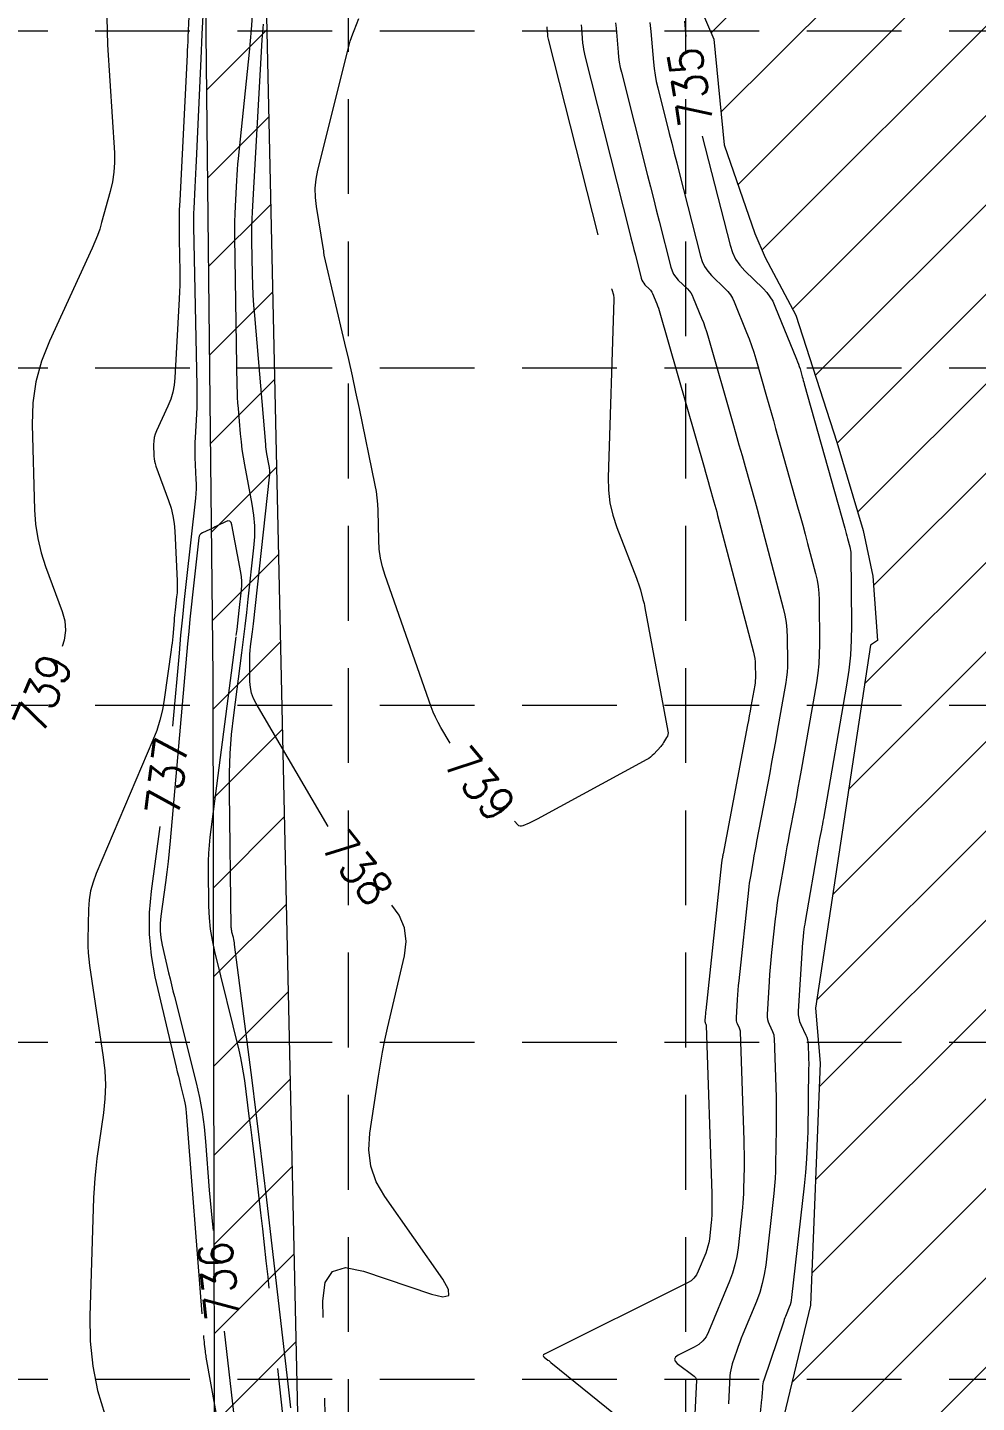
# Model space of a CAD drawing. Header units: feet. Extents: x 46644 to 49208, y 46045 to 47649.
# Drawn here: x 48567.8 to 48680.3, y 46524.1 to 46687.2 of the extents above; entities that cross this region are included whole.
import ezdxf
from ezdxf.enums import TextEntityAlignment as Align

# ---------------------------------------------------------------- set-up
doc = ezdxf.new("R2010")
doc.units = ezdxf.units.FT
doc.header["$MEASUREMENT"] = 0
doc.linetypes.add('DGN Style 3', pattern=[33.544038, 23.960027, -9.584011])
doc.linetypes.add('HIDDEN', pattern=[0.375, 0.25, -0.125])
doc.layers.add('EC', color=35, linetype='Continuous', lineweight=0)
doc.layers.add('WATER', color=5, linetype='Continuous', lineweight=0)
doc.layers.add('GRID', color=254, linetype='HIDDEN')
doc.styles.add('Style-STANDARD', font='STANDARD.shx')

msp = doc.modelspace()

# ---------------------------------------------------------------- hatches: boundary and pattern name
at = {"layer": 'WATER', "linetype": 'Continuous', "lineweight": 0}
h = msp.add_hatch(dxfattribs=at)
h.set_pattern_fill('ANSI31', color=5, scale=60, style=0)
h.paths.add_polyline_path([(47234.61, 47371.47), (47425.77, 47353.38), (47562.81, 47348.2), (47698.75, 47363.16), (47828.73, 47359.45), (47993.61, 47351.28), (48151.81, 47348.08), (48190.09, 47328.51), (48335.49, 47205.78), (48484.84, 47080.17), (48554.66, 46994.05), (48591.31, 46911.7), (48595.79, 46702.83), (48600.27, 46501.42), (48596.32, 46378.19), (48587.52, 46378.92), (48590.06, 46460.95), (48589.78, 46610.28), (48587.74, 46799.14), (48584.14, 46908.25), (48541.99, 46998.67), (48465.41, 47086.02), (48286.37, 47233.69), (48196.42, 47308.7), (48128.4, 47343.27), (47949.02, 47342.24), (47704.87, 47356.11), (47558.16, 47338.14), (47236.72, 47365.35)])
h = msp.add_hatch(dxfattribs=at)
h.set_pattern_fill('ANSI31', color=5, scale=60, style=0)
h.paths.add_polyline_path([(48758, 46548), (48748.24, 46580.2), (48748.24, 46610.52), (48759.97, 46650.93), (48775.75, 46695.46), (48777.37, 46733.05), (48767.26, 46775.49), (48757.53, 46787.69), (48717.91, 46817.2), (48696.48, 46819.22), (48677.07, 46820.03), (48668.98, 46822.85), (48659.27, 46819.62), (48652, 46813.96), (48645.12, 46806.28), (48639.46, 46798.6), (48637.44, 46784.46), (48637.44, 46767.88), (48636.63, 46740.8), (48643.1, 46711.7), (48644.31, 46697.15), (48649.17, 46685.83), (48650.38, 46673.3), (48654.02, 46662.79), (48655.23, 46659.96), (48658.87, 46653.09), (48663.75, 46638.02), (48666.87, 46627.54), (48668, 46622.15), (48668.57, 46614.5), (48667.72, 46613.94), (48661.2, 46570.87), (48661.77, 46564.36), (48660.62, 46535.65), (48655.23, 46513.26), (48658.07, 46482.38), (48659.48, 46459.15), (48661.72, 46442.22), (48687.31, 46461.12), (48722.39, 46449.85), (48747.72, 46477.59), (48775.53, 46472.66)])

# ---------------------------------------------------------------- linework, layer by layer
at = {"layer": 'EC', "color": 35, "linetype": 'DGN Style 3', "lineweight": 0}
for p, q in [((48577.19, 46688.41), (48577.26, 46685.17)), ((48586.92, 46688.52), (48586.81, 46686.07)), ((48588.61, 46689.35), (48588.46, 46686.43)), ((48594.35, 46687), (48594.56, 46689.71)), ((48606.51, 46686.89), (48607.08, 46688.29)), ((48594.09, 46684.29), (48594.35, 46687)), ((48595.63, 46686.24), (48595.67, 46686.7)), ((48595.67, 46686.7), (48595.71, 46687.16)), ((48595.71, 46687.16), (48595.75, 46687.62)), ((48606.34, 46686.46), (48606.51, 46686.89)), ((48629.35, 46687.3), (48629.37, 46687.14)), ((48629.37, 46687.14), (48629.43, 46686.44)), ((48633.43, 46687.54), (48633.47, 46687.14)), ((48633.47, 46687.14), (48633.61, 46685.37)), ((48637.5, 46687.78), (48637.57, 46687.13)), ((48637.57, 46687.13), (48637.8, 46684.3)), ((48641.59, 46687.83), (48641.7, 46686.77)), ((48641.7, 46686.77), (48642, 46683.13)), ((48645.67, 46687.98), (48645.81, 46686.58)), ((48577.26, 46685.17), (48578.08, 46672.36)), ((48586.76, 46685.02), (48586.73, 46684.5)), ((48586.78, 46685.55), (48586.76, 46685.02)), ((48586.81, 46686.07), (48586.78, 46685.55)), ((48588.46, 46686.43), (48588.33, 46683.5)), ((48594.47, 46665.36), (48595.61, 46685.78)), ((48595.61, 46685.78), (48595.63, 46686.24)), ((48602.22, 46670.31), (48605.94, 46685.15)), ((48605.94, 46685.15), (48606.05, 46685.59)), ((48606.05, 46685.59), (48606.19, 46686.03)), ((48606.19, 46686.03), (48606.34, 46686.46)), ((48629.43, 46686.44), (48629.44, 46686.29)), ((48629.44, 46686.29), (48629.46, 46686.14)), ((48629.46, 46686.14), (48629.49, 46685.99)), ((48629.49, 46685.99), (48629.53, 46685.84)), ((48629.53, 46685.84), (48637.04, 46656.21)), ((48633.61, 46685.37), (48633.65, 46684.99)), ((48645.81, 46686.58), (48645.85, 46686.15)), ((48586.71, 46683.97), (48585.83, 46666.7)), ((48586.73, 46684.5), (48586.71, 46683.97)), ((48588.33, 46683.5), (48587.78, 46671.41)), ((48592.8, 46671.67), (48594.09, 46684.29)), ((48633.65, 46684.99), (48633.71, 46684.62)), ((48633.71, 46684.62), (48633.78, 46684.25)), ((48633.78, 46684.25), (48633.86, 46683.88)), ((48633.86, 46683.88), (48639.17, 46662.94)), ((48637.8, 46684.3), (48637.86, 46683.7)), ((48637.86, 46683.7), (48637.95, 46683.1)), ((48637.95, 46683.1), (48638.06, 46682.5)), ((48638.06, 46682.5), (48638.2, 46681.91)), ((48638.2, 46681.91), (48641.3, 46669.67)), ((48642, 46683.13), (48642.08, 46682.35)), ((48642.08, 46682.35), (48642.19, 46681.58)), ((48642.19, 46681.58), (48642.33, 46680.81)), ((48642.33, 46680.81), (48642.51, 46680.05)), ((48642.51, 46680.05), (48643.88, 46674.65)), ((48643.88, 46674.65), (48644.17, 46673.49)), ((48647.79, 46674.35), (48651.08, 46661.41)), ((48578.08, 46672.36), (48578.1, 46671.2)), ((48644.17, 46673.49), (48644.46, 46672.33)), ((48644.46, 46672.33), (48644.76, 46671.18)), ((48578.1, 46671.2), (48578.03, 46670.05)), ((48587.75, 46670.64), (48587.71, 46669.86)), ((48587.78, 46671.41), (48587.75, 46670.64)), ((48592.64, 46669.72), (48592.69, 46670.37)), ((48592.69, 46670.37), (48592.74, 46671.02)), ((48592.74, 46671.02), (48592.8, 46671.67)), ((48644.76, 46671.18), (48645.05, 46670.02)), ((48577.86, 46668.91), (48577.6, 46667.78)), ((48578.03, 46670.05), (48577.86, 46668.91)), ((48587.67, 46669.08), (48587.64, 46668.3)), ((48587.71, 46669.86), (48587.67, 46669.08)), ((48592.43, 46666.04), (48592.6, 46669.07)), ((48592.6, 46669.07), (48592.64, 46669.72)), ((48601.91, 46668.16), (48602.01, 46669.24)), ((48602.01, 46669.24), (48602.22, 46670.31)), ((48641.3, 46669.67), (48641.65, 46668.32)), ((48645.05, 46670.02), (48647.57, 46660.1)), ((48577.6, 46667.78), (48576.57, 46664.1)), ((48587.64, 46668.3), (48587.51, 46665.76)), ((48601.92, 46667.07), (48601.91, 46668.16)), ((48641.65, 46668.32), (48641.99, 46666.96)), ((48585.78, 46665.54), (48585.75, 46664.39)), ((48585.83, 46666.7), (48585.78, 46665.54)), ((48587.51, 46665.76), (48587.48, 46665.21)), ((48592.39, 46665.11), (48592.43, 46666.04)), ((48602.05, 46665.98), (48601.92, 46667.07)), ((48602.88, 46660.89), (48602.05, 46665.98)), ((48641.99, 46666.96), (48642.34, 46665.6)), ((48642.34, 46665.6), (48642.68, 46664.24)), ((48576.57, 46664.1), (48576.34, 46663.32)), ((48585.75, 46664.39), (48585.75, 46663.23)), ((48587.48, 46665.21), (48587.47, 46664.67)), ((48587.47, 46664.67), (48587.47, 46664.12)), ((48587.47, 46664.12), (48587.47, 46663.58)), ((48592.35, 46663.25), (48592.36, 46664.18)), ((48592.36, 46664.18), (48592.39, 46665.11)), ((48594.4, 46663.65), (48594.43, 46664.5)), ((48594.43, 46664.5), (48594.47, 46665.36)), ((48642.68, 46664.24), (48644.07, 46658.79)), ((48576.07, 46662.55), (48575.78, 46661.79)), ((48576.34, 46663.32), (48576.07, 46662.55)), ((48585.75, 46663.23), (48585.76, 46662.07)), ((48587.47, 46663.58), (48587.87, 46644.71)), ((48592.36, 46662.32), (48592.35, 46663.25)), ((48592.66, 46644.63), (48592.36, 46662.32)), ((48594.4, 46662.79), (48594.4, 46663.65)), ((48594.4, 46661.93), (48594.4, 46662.79)), ((48639.17, 46662.94), (48639.34, 46662.26)), ((48639.34, 46662.26), (48639.52, 46661.58)), ((48575.45, 46661.04), (48570.38, 46650.03)), ((48575.78, 46661.79), (48575.45, 46661.04)), ((48585.76, 46662.07), (48585.84, 46658.28)), ((48594.47, 46657.93), (48594.4, 46661.93)), ((48602.89, 46660.84), (48602.88, 46660.89)), ((48602.9, 46660.79), (48602.89, 46660.84)), ((48602.9, 46660.75), (48602.9, 46660.79)), ((48602.91, 46660.7), (48602.9, 46660.75)), ((48602.93, 46660.47), (48602.91, 46660.7)), ((48639.52, 46661.58), (48639.69, 46660.9)), ((48639.69, 46660.9), (48639.86, 46660.21)), ((48651.08, 46661.41), (48651.36, 46660.55)), ((48651.36, 46660.55), (48651.75, 46659.76)), ((48602.93, 46660.4), (48602.93, 46660.47)), ((48602.94, 46660.34), (48602.93, 46660.4)), ((48602.95, 46660.27), (48602.94, 46660.34)), ((48602.97, 46660.2), (48602.95, 46660.27)), ((48605.42, 46649.78), (48602.97, 46660.2)), ((48639.86, 46660.21), (48640.56, 46657.48)), ((48647.57, 46660.1), (48647.78, 46659.46)), ((48647.78, 46659.46), (48648.07, 46658.86)), ((48651.75, 46659.76), (48652.24, 46659.02)), ((48652.24, 46659.02), (48652.85, 46658.35)), ((48585.84, 46658.28), (48585.85, 46657.47)), ((48585.85, 46657.47), (48585.84, 46656.66)), ((48594.5, 46656.71), (48594.47, 46657.93)), ((48640.56, 46657.48), (48640.63, 46657.26)), ((48644.07, 46658.79), (48644.21, 46658.36)), ((48644.21, 46658.36), (48644.4, 46657.96)), ((48644.4, 46657.96), (48644.65, 46657.59)), ((48644.65, 46657.59), (48644.95, 46657.26)), ((48648.07, 46658.86), (48648.45, 46658.31)), ((48648.45, 46658.31), (48648.9, 46657.81)), ((48648.9, 46657.81), (48650.51, 46656.24)), ((48652.85, 46658.35), (48655, 46656.26)), ((48585.82, 46655.85), (48585.78, 46655.04)), ((48585.84, 46656.66), (48585.82, 46655.85)), ((48594.55, 46655.49), (48594.5, 46656.71)), ((48637.04, 46656.21), (48637.04, 46656.21)), ((48637.04, 46656.21), (48637.04, 46656.2)), ((48637.04, 46656.2), (48637.04, 46656.2)), ((48637.04, 46656.2), (48637.04, 46656.19)), ((48637.04, 46656.19), (48637.05, 46656.17)), ((48637.05, 46656.17), (48637.05, 46656.17)), ((48637.05, 46656.17), (48637.05, 46656.17)), ((48637.05, 46656.17), (48637.05, 46656.16)), ((48637.05, 46656.16), (48637.05, 46656.16)), ((48637.05, 46656.16), (48637.06, 46656.16)), ((48637.06, 46656.16), (48637.06, 46656.16)), ((48637.06, 46656.16), (48637.06, 46656.16)), ((48637.06, 46656.16), (48637.06, 46656.16)), ((48637.06, 46656.16), (48637.06, 46656.15)), ((48637.06, 46656.15), (48637.06, 46656.14)), ((48637.06, 46656.14), (48637.07, 46656.14)), ((48637.07, 46656.14), (48637.07, 46656.14)), ((48637.07, 46656.14), (48637.07, 46656.14)), ((48637.07, 46656.14), (48637.07, 46656.14)), ((48637.07, 46656.14), (48637.25, 46655.51)), ((48640.63, 46657.26), (48640.73, 46657.06)), ((48640.73, 46657.06), (48640.85, 46656.88)), ((48640.85, 46656.88), (48641, 46656.71)), ((48641, 46656.71), (48641.54, 46656.18)), ((48641.54, 46656.18), (48641.65, 46656.07)), ((48641.65, 46656.07), (48641.75, 46655.94)), ((48641.75, 46655.94), (48641.83, 46655.81)), ((48641.83, 46655.81), (48641.9, 46655.66)), ((48641.9, 46655.66), (48642.39, 46654.45)), ((48644.95, 46657.26), (48646.03, 46656.21)), ((48646.03, 46656.21), (48646.25, 46655.98)), ((48646.25, 46655.98), (48646.44, 46655.73)), ((48646.44, 46655.73), (48646.6, 46655.46)), ((48650.51, 46656.24), (48650.84, 46655.89)), ((48650.84, 46655.89), (48651.12, 46655.51)), ((48655, 46656.26), (48655.43, 46655.8)), ((48655.43, 46655.8), (48655.81, 46655.29)), ((48585.78, 46655.04), (48585.26, 46645.67)), ((48594.63, 46654.27), (48594.55, 46655.49)), ((48594.72, 46653.05), (48594.63, 46654.27)), ((48637.31, 46654.97), (48636.63, 46633.86)), ((48637.25, 46655.51), (48637.28, 46655.38)), ((48637.28, 46655.38), (48637.3, 46655.25)), ((48637.3, 46655.25), (48637.31, 46655.11)), ((48637.31, 46655.11), (48637.31, 46654.97)), ((48642.39, 46654.45), (48642.49, 46654.19)), ((48642.49, 46654.19), (48642.59, 46653.92)), ((48646.6, 46655.46), (48646.73, 46655.17)), ((48646.73, 46655.17), (48647.72, 46652.75)), ((48651.12, 46655.51), (48651.37, 46655.11)), ((48651.37, 46655.11), (48651.57, 46654.67)), ((48651.57, 46654.67), (48653.04, 46651.06)), ((48655.81, 46655.29), (48656.14, 46654.76)), ((48656.14, 46654.76), (48656.41, 46654.18)), ((48656.41, 46654.18), (48658.98, 46647.86)), ((48596.03, 46637.74), (48594.72, 46653.05)), ((48642.59, 46653.92), (48642.68, 46653.66)), ((48642.68, 46653.66), (48642.76, 46653.39)), ((48642.76, 46653.39), (48648.02, 46635.05)), ((48647.72, 46652.75), (48647.92, 46652.23)), ((48647.92, 46652.23), (48648.11, 46651.71)), ((48648.11, 46651.71), (48648.29, 46651.18)), ((48648.29, 46651.18), (48648.45, 46650.65)), ((48653.04, 46651.06), (48653.35, 46650.28)), ((48570.38, 46650.03), (48569.44, 46647.64)), ((48605.87, 46647.84), (48605.42, 46649.78)), ((48648.45, 46650.65), (48651.41, 46640.3)), ((48653.35, 46650.28), (48653.63, 46649.49)), ((48653.63, 46649.49), (48653.89, 46648.7)), ((48569.44, 46647.64), (48568.79, 46645.19)), ((48606.3, 46645.9), (48605.87, 46647.84)), ((48653.89, 46648.7), (48654.14, 46647.9)), ((48654.14, 46647.9), (48655.41, 46643.45)), ((48658.98, 46647.86), (48659.09, 46647.58)), ((48659.09, 46647.58), (48659.2, 46647.29)), ((48606.73, 46643.96), (48606.3, 46645.9)), ((48659.2, 46647.29), (48659.29, 46647.01)), ((48659.29, 46647.01), (48659.38, 46646.72)), ((48659.38, 46646.72), (48659.65, 46645.77)), ((48568.79, 46645.19), (48568.42, 46642.68)), ((48585.18, 46644.81), (48585.01, 46643.96)), ((48585.26, 46645.67), (48585.18, 46644.81)), ((48587.87, 46644.71), (48587.88, 46643.87)), ((48592.67, 46643.98), (48592.66, 46644.63)), ((48659.65, 46645.77), (48659.71, 46645.57)), ((48659.71, 46645.57), (48659.76, 46645.36)), ((48659.76, 46645.36), (48659.82, 46645.16)), ((48659.82, 46645.16), (48659.88, 46644.96)), ((48659.88, 46644.96), (48664.7, 46627.81)), ((48568.42, 46642.68), (48568.35, 46640.12)), ((48584.76, 46643.13), (48584.43, 46642.32)), ((48585.01, 46643.96), (48584.76, 46643.13)), ((48587.87, 46643.02), (48587.85, 46642.18)), ((48587.88, 46643.87), (48587.87, 46643.02)), ((48592.7, 46643.33), (48592.67, 46643.98)), ((48592.74, 46642.68), (48592.7, 46643.33)), ((48592.79, 46642.03), (48592.74, 46642.68)), ((48607.14, 46642.02), (48606.73, 46643.96)), ((48655.41, 46643.45), (48655.68, 46642.5)), ((48584.43, 46642.32), (48583.08, 46639.37)), ((48587.81, 46641.34), (48587.66, 46638.58)), ((48587.85, 46642.18), (48587.81, 46641.34)), ((48593.05, 46639.01), (48592.79, 46642.03)), ((48609.02, 46632.93), (48607.14, 46642.02)), ((48655.68, 46642.5), (48655.95, 46641.55)), ((48655.95, 46641.55), (48656.22, 46640.59)), ((48568.35, 46640.12), (48568.62, 46630.01)), ((48583.08, 46639.37), (48582.92, 46638.98)), ((48651.41, 46640.3), (48651.78, 46639.02)), ((48656.22, 46640.59), (48656.49, 46639.64)), ((48656.49, 46639.64), (48659.1, 46630.36)), ((48582.75, 46638.17), (48582.74, 46637.75)), ((48582.74, 46637.75), (48582.78, 46636.36)), ((48582.81, 46638.58), (48582.75, 46638.17)), ((48582.92, 46638.98), (48582.81, 46638.58)), ((48587.63, 46637.99), (48587.62, 46637.4)), ((48587.66, 46638.58), (48587.63, 46637.99)), ((48593.14, 46638.09), (48593.05, 46639.01)), ((48593.25, 46637.17), (48593.14, 46638.09)), ((48596.06, 46637.46), (48596.03, 46637.74)), ((48651.78, 46639.02), (48652.14, 46637.73)), ((48652.14, 46637.73), (48652.51, 46636.45)), ((48582.78, 46636.36), (48582.8, 46636.06)), ((48587.62, 46637.4), (48587.63, 46636.81)), ((48587.63, 46636.81), (48587.64, 46636.22)), ((48587.64, 46636.22), (48587.76, 46633.62)), ((48593.39, 46636.25), (48593.25, 46637.17)), ((48593.55, 46635.34), (48593.39, 46636.25)), ((48596.09, 46637.19), (48596.06, 46637.46)), ((48596.13, 46636.92), (48596.09, 46637.19)), ((48596.18, 46636.66), (48596.13, 46636.92)), ((48596.41, 46635.41), (48596.18, 46636.66)), ((48652.51, 46636.45), (48652.87, 46635.16)), ((48582.8, 46636.06), (48582.84, 46635.77)), ((48582.84, 46635.77), (48582.91, 46635.49)), ((48582.91, 46635.49), (48583, 46635.2)), ((48583, 46635.2), (48584.52, 46631.1)), ((48594.43, 46630.67), (48593.55, 46635.34)), ((48596.47, 46635.02), (48596.41, 46635.41)), ((48596.5, 46634.64), (48596.47, 46635.02)), ((48596.5, 46634.25), (48596.5, 46634.64)), ((48648.02, 46635.05), (48648.18, 46634.48)), ((48648.18, 46634.48), (48648.34, 46633.92)), ((48652.87, 46635.16), (48654.05, 46630.97)), ((48587.76, 46633.62), (48587.78, 46633.07)), ((48587.78, 46633.07), (48587.77, 46632.51)), ((48594.57, 46616.49), (48596.47, 46633.87)), ((48596.47, 46633.87), (48596.5, 46634.25)), ((48609.16, 46632.19), (48609.02, 46632.93)), ((48636.63, 46633.86), (48636.66, 46632.33)), ((48648.34, 46633.92), (48648.5, 46633.35)), ((48648.5, 46633.35), (48648.66, 46632.79)), ((48587.69, 46631.4), (48586.59, 46621.5)), ((48587.74, 46631.96), (48587.69, 46631.4)), ((48587.77, 46632.51), (48587.74, 46631.96)), ((48609.26, 46631.44), (48609.16, 46632.19)), ((48609.33, 46630.69), (48609.26, 46631.44)), ((48636.66, 46632.33), (48636.84, 46630.83)), ((48648.66, 46632.79), (48649.18, 46630.94)), ((48568.62, 46630.01), (48568.74, 46628.29)), ((48584.52, 46631.1), (48584.81, 46630.21)), ((48584.81, 46630.21), (48585.03, 46629.31)), ((48594.62, 46629.38), (48594.43, 46630.67)), ((48609.36, 46629.94), (48609.33, 46630.69)), ((48609.43, 46626.4), (48609.36, 46629.94)), ((48636.84, 46630.83), (48637.17, 46629.36)), ((48649.18, 46630.94), (48649.29, 46630.55)), ((48649.29, 46630.55), (48649.39, 46630.15)), ((48649.39, 46630.15), (48649.5, 46629.75)), ((48649.5, 46629.75), (48649.61, 46629.35)), ((48654.05, 46630.97), (48654.3, 46630.07)), ((48654.3, 46630.07), (48654.55, 46629.17)), ((48659.1, 46630.36), (48659.4, 46629.28)), ((48568.74, 46628.29), (48569, 46626.59)), ((48585.03, 46629.31), (48585.18, 46628.39)), ((48585.18, 46628.39), (48585.26, 46627.46)), ((48590.04, 46627.98), (48589.82, 46627.87)), ((48590.26, 46628.09), (48590.04, 46627.98)), ((48591.27, 46628.59), (48590.26, 46628.09)), ((48591.55, 46628.69), (48591.27, 46628.59)), ((48591.77, 46628.66), (48591.55, 46628.69)), ((48591.92, 46628.5), (48591.77, 46628.66)), ((48592.02, 46628.22), (48591.92, 46628.5)), ((48593.08, 46622.58), (48592.02, 46628.22)), ((48594.72, 46628.09), (48594.62, 46629.38)), ((48594.72, 46626.79), (48594.72, 46628.09)), ((48637.17, 46629.36), (48637.65, 46627.92)), ((48649.61, 46629.35), (48653.88, 46613.12)), ((48654.55, 46629.17), (48654.79, 46628.27)), ((48654.79, 46628.27), (48655.03, 46627.36)), ((48659.4, 46629.28), (48659.7, 46628.19)), ((48659.7, 46628.19), (48659.99, 46627.1)), ((48569, 46626.59), (48569.39, 46624.92)), ((48585.26, 46627.46), (48585.52, 46621.59)), ((48588.1, 46626.68), (48587.35, 46619.92)), ((48588.14, 46626.87), (48588.1, 46626.68)), ((48588.22, 46627.03), (48588.14, 46626.87)), ((48588.35, 46627.16), (48588.22, 46627.03)), ((48588.52, 46627.26), (48588.35, 46627.16)), ((48589.39, 46627.67), (48588.52, 46627.26)), ((48589.61, 46627.77), (48589.39, 46627.67)), ((48589.82, 46627.87), (48589.61, 46627.77)), ((48594.63, 46625.48), (48594.72, 46626.79)), ((48609.49, 46625.33), (48609.43, 46626.4)), ((48637.65, 46627.92), (48639.99, 46621.9)), ((48655.03, 46627.36), (48657.4, 46618.34)), ((48659.99, 46627.1), (48660.28, 46626.01)), ((48664.7, 46627.81), (48664.78, 46627.51)), ((48664.78, 46627.51), (48664.86, 46627.21)), ((48664.86, 46627.21), (48664.95, 46626.91)), ((48664.95, 46626.91), (48665.03, 46626.6)), ((48665.03, 46626.6), (48665.29, 46625.61)), ((48569.39, 46624.92), (48569.92, 46623.28)), ((48593.96, 46619.4), (48594.63, 46625.48)), ((48609.64, 46624.27), (48609.49, 46625.33)), ((48660.28, 46626.01), (48661.22, 46622.44)), ((48665.29, 46625.61), (48665.34, 46625.4)), ((48665.34, 46625.4), (48665.37, 46625.18)), ((48665.37, 46625.18), (48665.39, 46624.97)), ((48665.39, 46624.97), (48665.4, 46624.75)), ((48665.4, 46624.75), (48665.48, 46616.34)), ((48569.92, 46623.28), (48571.89, 46617.96)), ((48609.87, 46623.23), (48609.64, 46624.27)), ((48610.18, 46622.2), (48609.87, 46623.23)), ((48585.52, 46621.59), (48585.54, 46621.12)), ((48586.59, 46621.5), (48586.36, 46619.38)), ((48593.16, 46622.06), (48593.08, 46622.58)), ((48593.2, 46621.54), (48593.16, 46622.06)), ((48593.2, 46621.02), (48593.2, 46621.54)), ((48615.65, 46606.65), (48610.18, 46622.2)), ((48639.99, 46621.9), (48640.12, 46621.56)), ((48640.12, 46621.56), (48640.24, 46621.22)), ((48661.22, 46622.44), (48661.4, 46621.67)), ((48661.4, 46621.67), (48661.53, 46620.9)), ((48585.51, 46620.17), (48585.46, 46619.7)), ((48585.53, 46620.64), (48585.51, 46620.17)), ((48585.54, 46621.12), (48585.53, 46620.64)), ((48587.35, 46619.92), (48587.19, 46618.47)), ((48592.89, 46618.06), (48593.16, 46620.5)), ((48593.16, 46620.5), (48593.2, 46621.02)), ((48640.24, 46621.22), (48640.35, 46620.88)), ((48640.35, 46620.88), (48640.45, 46620.53)), ((48640.45, 46620.53), (48640.76, 46619.38)), ((48661.53, 46620.9), (48661.61, 46620.12)), ((48661.61, 46620.12), (48661.64, 46619.33)), ((48585.29, 46618.16), (48585.26, 46617.83)), ((48585.46, 46619.7), (48585.29, 46618.16)), ((48586.36, 46619.38), (48586.15, 46617.26)), ((48587.19, 46618.47), (48587.04, 46617.02)), ((48593.78, 46617.81), (48593.96, 46619.4)), ((48640.76, 46619.38), (48640.83, 46619.14)), ((48640.83, 46619.14), (48640.89, 46618.89)), ((48640.89, 46618.89), (48640.94, 46618.64)), ((48640.94, 46618.64), (48640.99, 46618.39)), ((48640.99, 46618.39), (48643.71, 46603.75)), ((48657.4, 46618.34), (48657.6, 46617.49)), ((48661.64, 46619.33), (48661.69, 46614.02)), ((48571.89, 46617.96), (48572.2, 46616.82)), ((48572.2, 46616.82), (48572.29, 46615.69)), ((48585.16, 46616.83), (48585, 46614.98)), ((48585.19, 46617.16), (48585.16, 46616.83)), ((48585.22, 46617.49), (48585.19, 46617.16)), ((48585.26, 46617.83), (48585.22, 46617.49)), ((48586.15, 46617.26), (48585.94, 46615.13)), ((48587.04, 46617.02), (48586.9, 46615.57)), ((48592.63, 46615.82), (48592.72, 46616.57)), ((48592.72, 46616.57), (48592.81, 46617.31)), ((48592.81, 46617.31), (48592.89, 46618.06)), ((48593.6, 46616.22), (48593.78, 46617.81)), ((48657.6, 46617.49), (48657.74, 46616.62)), ((48657.74, 46616.62), (48657.83, 46615.75)), ((48572.29, 46615.69), (48572.15, 46614.56)), ((48585, 46614.98), (48584.96, 46614.58)), ((48585.94, 46615.13), (48585.75, 46613.01)), ((48586.9, 46615.57), (48586.77, 46614.12)), ((48589.45, 46591.17), (48592.54, 46615.08)), ((48592.54, 46615.08), (48592.63, 46615.82)), ((48593.41, 46614.63), (48593.6, 46616.22)), ((48594.23, 46613.78), (48594.42, 46615.24)), ((48594.42, 46615.24), (48594.46, 46615.55)), ((48594.46, 46615.55), (48594.49, 46615.86)), ((48594.49, 46615.86), (48594.53, 46616.17)), ((48594.53, 46616.17), (48594.57, 46616.49)), ((48657.83, 46615.75), (48657.87, 46614.87)), ((48665.48, 46616.34), (48665.45, 46614.55)), ((48572.15, 46614.56), (48571.89, 46613.78)), ((48584.82, 46613.4), (48584, 46607.52)), ((48586.77, 46614.12), (48584.71, 46590.74)), ((48584.87, 46613.79), (48584.82, 46613.4)), ((48584.92, 46614.19), (48584.87, 46613.79)), ((48584.96, 46614.58), (48584.92, 46614.19)), ((48593.2, 46613.04), (48593.41, 46614.63)), ((48594.15, 46612.88), (48594.18, 46613.33)), ((48594.18, 46613.33), (48594.23, 46613.78)), ((48657.87, 46614.87), (48657.89, 46611.99)), ((48661.69, 46614.02), (48661.67, 46612.89)), ((48665.45, 46614.55), (48665.35, 46612.75)), ((48585.75, 46613.01), (48585.02, 46604.76)), ((48592.25, 46605.63), (48593.2, 46613.04)), ((48594.13, 46612.43), (48594.15, 46612.88)), ((48594.13, 46611.98), (48594.13, 46612.43)), ((48594.16, 46609.62), (48594.13, 46611.98)), ((48653.88, 46613.12), (48653.96, 46612.74)), ((48653.96, 46612.74), (48654.03, 46612.35)), ((48654.03, 46612.35), (48654.07, 46611.97)), ((48654.07, 46611.97), (48654.08, 46611.58)), ((48657.89, 46611.99), (48657.88, 46611.37)), ((48661.6, 46611.75), (48661.49, 46610.63)), ((48661.67, 46612.89), (48661.6, 46611.75)), ((48665.35, 46612.75), (48665.16, 46610.97)), ((48654.09, 46610.03), (48654.07, 46609.76)), ((48654.08, 46611.58), (48654.09, 46610.3)), ((48654.09, 46610.3), (48654.09, 46610.03)), ((48657.78, 46610.14), (48657.69, 46609.53)), ((48657.85, 46610.76), (48657.78, 46610.14)), ((48657.88, 46611.37), (48657.85, 46610.76)), ((48661.49, 46610.63), (48661.32, 46609.5)), ((48665.16, 46610.97), (48664.89, 46609.19)), ((48594.21, 46608.93), (48594.16, 46609.62)), ((48594.35, 46608.27), (48594.21, 46608.93)), ((48654.01, 46609.22), (48653.56, 46606.66)), ((48654.05, 46609.49), (48654.01, 46609.22)), ((48654.07, 46609.76), (48654.05, 46609.49)), ((48657.69, 46609.53), (48656.69, 46603.76)), ((48661.32, 46609.5), (48659.51, 46599.1)), ((48664.89, 46609.19), (48662.15, 46593.38)), ((48584, 46607.52), (48583.79, 46606.27)), ((48594.58, 46607.63), (48594.35, 46608.27)), ((48594.89, 46607.02), (48594.58, 46607.63)), ((48603.44, 46592.42), (48594.89, 46607.02)), ((48583.79, 46606.27), (48583.49, 46605.04)), ((48591.99, 46603.35), (48592.25, 46605.63)), ((48615.89, 46606.01), (48615.65, 46606.65)), ((48616.16, 46605.39), (48615.89, 46606.01)), ((48616.47, 46604.78), (48616.16, 46605.39)), ((48653.37, 46605.57), (48653.27, 46605.02)), ((48653.47, 46606.12), (48653.37, 46605.57)), ((48653.56, 46606.66), (48653.47, 46606.12)), ((48583.11, 46603.84), (48582.66, 46602.66)), ((48583.49, 46605.04), (48583.11, 46603.84)), ((48585.02, 46604.76), (48584.98, 46604.35)), ((48616.8, 46604.18), (48616.47, 46604.78)), ((48617.89, 46602.31), (48616.8, 46604.18)), ((48643.71, 46603.75), (48643.73, 46603.55)), ((48643.73, 46603.55), (48643.72, 46603.35)), ((48653.16, 46604.48), (48650.26, 46589.21)), ((48653.27, 46605.02), (48653.16, 46604.48)), ((48656.69, 46603.76), (48656.47, 46602.53)), ((48582.66, 46602.66), (48575.93, 46586.87)), ((48591.82, 46601.08), (48591.99, 46603.35)), ((48642.86, 46601.91), (48642.04, 46601.02)), ((48642.95, 46602.03), (48642.86, 46601.91)), ((48643.04, 46602.14), (48642.95, 46602.03)), ((48643.13, 46602.26), (48643.04, 46602.14)), ((48643.21, 46602.39), (48643.13, 46602.26)), ((48643.57, 46602.98), (48643.21, 46602.39)), ((48643.66, 46603.16), (48643.57, 46602.98)), ((48643.72, 46603.35), (48643.66, 46603.16)), ((48656.47, 46602.53), (48656.25, 46601.29)), ((48591.73, 46598.8), (48591.82, 46601.08)), ((48641.23, 46600.39), (48628.2, 46593.31)), ((48641.45, 46600.52), (48641.23, 46600.39)), ((48641.66, 46600.67), (48641.45, 46600.52)), ((48641.86, 46600.84), (48641.66, 46600.67)), ((48642.04, 46601.02), (48641.86, 46600.84)), ((48656.25, 46601.29), (48656.02, 46600.06)), ((48591.73, 46596.51), (48591.73, 46598.8)), ((48655.79, 46598.82), (48654.24, 46590.66)), ((48656.02, 46600.06), (48655.79, 46598.82)), ((48659.51, 46599.1), (48659.33, 46598.06)), ((48659.14, 46597.01), (48658.95, 46595.96)), ((48659.33, 46598.06), (48659.14, 46597.01)), ((48591.95, 46580.47), (48591.73, 46596.51)), ((48658.95, 46595.96), (48658.75, 46594.92)), ((48658.75, 46594.92), (48658.1, 46591.51)), ((48583.49, 46592.44), (48582.43, 46584.78)), ((48625.92, 46592.62), (48625.51, 46593.08)), ((48626.05, 46592.52), (48625.92, 46592.62)), ((48626.19, 46592.46), (48626.05, 46592.52)), ((48626.34, 46592.46), (48626.19, 46592.46)), ((48626.5, 46592.5), (48626.34, 46592.46)), ((48627.27, 46592.85), (48626.5, 46592.5)), ((48627.5, 46592.96), (48627.27, 46592.85)), ((48627.74, 46593.07), (48627.5, 46592.96)), ((48627.97, 46593.19), (48627.74, 46593.07)), ((48628.2, 46593.31), (48627.97, 46593.19)), ((48661.92, 46592.08), (48661.71, 46591.02)), ((48661.98, 46592.4), (48661.92, 46592.08)), ((48662.04, 46592.73), (48661.98, 46592.4)), ((48662.09, 46593.05), (48662.04, 46592.73)), ((48662.15, 46593.38), (48662.09, 46593.05)), ((48584.71, 46590.74), (48584.59, 46589.5)), ((48589.35, 46590.23), (48589.45, 46591.17)), ((48654.24, 46590.66), (48654.13, 46590.09)), ((48657.96, 46590.78), (48657.83, 46590.04)), ((48658.1, 46591.51), (48657.96, 46590.78)), ((48661.63, 46590.57), (48661.59, 46590.34)), ((48661.67, 46590.79), (48661.63, 46590.57)), ((48661.71, 46591.02), (48661.67, 46590.79)), ((48584.59, 46589.5), (48584.46, 46588.27)), ((48589.24, 46588.34), (48589.28, 46589.29)), ((48589.28, 46589.29), (48589.35, 46590.23)), ((48650.18, 46588.78), (48650.12, 46588.43)), ((48650.2, 46588.89), (48650.18, 46588.78)), ((48650.22, 46589), (48650.2, 46588.89)), ((48650.24, 46589.11), (48650.22, 46589)), ((48650.26, 46589.21), (48650.24, 46589.11)), ((48653.92, 46588.95), (48653.82, 46588.38)), ((48654.03, 46589.52), (48653.92, 46588.95)), ((48654.13, 46590.09), (48654.03, 46589.52)), ((48657.7, 46589.31), (48657.57, 46588.58)), ((48657.83, 46590.04), (48657.7, 46589.31)), ((48661.55, 46590.11), (48659.99, 46581.15)), ((48661.59, 46590.34), (48661.55, 46590.11)), ((48584.46, 46588.27), (48584.31, 46587.03)), ((48589.24, 46587.39), (48589.24, 46588.34)), ((48589.3, 46582.97), (48589.24, 46587.39)), ((48650.08, 46588.13), (48648.2, 46570.61)), ((48650.09, 46588.21), (48650.08, 46588.13)), ((48650.1, 46588.28), (48650.09, 46588.21)), ((48650.11, 46588.36), (48650.1, 46588.28)), ((48650.12, 46588.43), (48650.11, 46588.36)), ((48653.82, 46588.38), (48653.5, 46586.5)), ((48657.57, 46588.58), (48656.9, 46584.76)), ((48575.55, 46585.84), (48575.27, 46584.79)), ((48575.93, 46586.87), (48575.55, 46585.84)), ((48584.15, 46585.8), (48583.59, 46581.78)), ((48584.31, 46587.03), (48584.15, 46585.8)), ((48653.37, 46585.7), (48653.32, 46585.3)), ((48653.43, 46586.1), (48653.37, 46585.7)), ((48653.5, 46586.5), (48653.43, 46586.1)), ((48575.27, 46584.79), (48575.09, 46583.72)), ((48582.43, 46584.78), (48582.19, 46582.22)), ((48653.27, 46584.89), (48652.12, 46574.11)), ((48653.32, 46585.3), (48653.27, 46584.89)), ((48656.77, 46583.94), (48656.64, 46583.12)), ((48656.9, 46584.76), (48656.77, 46583.94)), ((48575.01, 46582.62), (48574.94, 46579.01)), ((48575.09, 46583.72), (48575.01, 46582.62)), ((48589.36, 46581.62), (48589.3, 46582.97)), ((48611.86, 46581.9), (48610.97, 46583.12)), ((48656.54, 46582.29), (48656.44, 46581.47)), ((48656.64, 46583.12), (48656.54, 46582.29)), ((48582.19, 46582.22), (48582.19, 46579.67)), ((48583.59, 46581.78), (48583.51, 46580.92)), ((48583.51, 46580.92), (48583.51, 46580.06)), ((48589.49, 46580.27), (48589.36, 46581.62)), ((48612.47, 46580.4), (48611.86, 46581.9)), ((48656.44, 46581.47), (48656.01, 46577.47)), ((48659.94, 46580.84), (48659.89, 46580.54)), ((48659.99, 46581.15), (48659.94, 46580.84)), ((48574.94, 46579.01), (48574.94, 46578.23)), ((48582.19, 46579.67), (48582.43, 46577.13)), ((48583.51, 46580.06), (48583.59, 46579.21)), ((48583.59, 46579.21), (48583.75, 46578.36)), ((48589.7, 46578.94), (48589.49, 46580.27)), ((48591.96, 46580.32), (48591.95, 46580.47)), ((48591.97, 46580.18), (48591.96, 46580.32)), ((48592, 46580.04), (48591.97, 46580.18)), ((48592.03, 46579.9), (48592, 46580.04)), ((48592.19, 46579.25), (48592.03, 46579.9)), ((48592.23, 46579.05), (48592.19, 46579.25)), ((48592.27, 46578.84), (48592.23, 46579.05)), ((48612.68, 46578.8), (48612.47, 46580.4)), ((48659.81, 46579.92), (48659.71, 46578.92)), ((48659.85, 46580.23), (48659.81, 46579.92)), ((48659.89, 46580.54), (48659.85, 46580.23)), ((48574.94, 46578.23), (48574.97, 46577.46)), ((48574.97, 46577.46), (48575.04, 46576.69)), ((48583.75, 46578.36), (48584.52, 46575.07)), ((48589.98, 46577.62), (48589.7, 46578.94)), ((48592.87, 46565.9), (48589.98, 46577.62)), ((48592.31, 46578.64), (48592.27, 46578.84)), ((48592.34, 46578.44), (48592.31, 46578.64)), ((48594.41, 46562.33), (48592.34, 46578.44)), ((48612.47, 46577.09), (48612.68, 46578.8)), ((48656.01, 46577.47), (48655.93, 46576.61)), ((48659.63, 46578.05), (48659.18, 46570.52)), ((48659.65, 46578.27), (48659.63, 46578.05)), ((48659.67, 46578.49), (48659.65, 46578.27)), ((48659.68, 46578.7), (48659.67, 46578.49)), ((48659.71, 46578.92), (48659.68, 46578.7)), ((48575.04, 46576.69), (48575.14, 46575.93)), ((48575.14, 46575.93), (48576.77, 46565.08)), ((48582.43, 46577.13), (48582.9, 46574.6)), ((48610.48, 46568.52), (48612.47, 46577.09)), ((48655.85, 46575.75), (48655.78, 46574.89)), ((48655.93, 46576.61), (48655.85, 46575.75)), ((48582.9, 46574.6), (48585.41, 46563.89)), ((48584.52, 46575.07), (48584.69, 46574.36)), ((48584.69, 46574.36), (48584.86, 46573.66)), ((48652.12, 46574.11), (48652.06, 46573.57)), ((48655.78, 46574.89), (48655.73, 46574.03)), ((48584.86, 46573.66), (48585.03, 46572.95)), ((48585.03, 46572.95), (48585.21, 46572.25)), ((48651.97, 46572.48), (48651.93, 46571.93)), ((48652.01, 46573.02), (48651.97, 46572.48)), ((48652.06, 46573.57), (48652.01, 46573.02)), ((48655.73, 46574.03), (48655.49, 46570.12)), ((48585.21, 46572.25), (48587.77, 46562.01)), ((48651.93, 46571.93), (48651.8, 46569.72)), ((48648.15, 46569.97), (48648.11, 46569.32)), ((48648.11, 46569.32), (48648.11, 46569.27)), ((48648.11, 46569.27), (48648.12, 46569.22)), ((48648.12, 46569.22), (48648.13, 46569.17)), ((48648.16, 46570.13), (48648.15, 46569.97)), ((48648.17, 46570.29), (48648.16, 46570.13)), ((48648.19, 46570.45), (48648.17, 46570.29)), ((48648.2, 46570.61), (48648.19, 46570.45)), ((48651.8, 46569.72), (48651.8, 46569.55)), ((48651.8, 46569.55), (48651.82, 46569.38)), ((48651.82, 46569.38), (48651.86, 46569.22)), ((48651.86, 46569.22), (48651.93, 46569.06)), ((48655.49, 46570.12), (48655.49, 46569.83)), ((48655.49, 46569.83), (48655.52, 46569.54)), ((48655.52, 46569.54), (48655.6, 46569.27)), ((48655.6, 46569.27), (48655.71, 46568.99)), ((48659.18, 46570.52), (48659.18, 46570.11)), ((48659.18, 46570.11), (48659.23, 46569.7)), ((48659.23, 46569.7), (48659.33, 46569.31)), ((48659.33, 46569.31), (48659.49, 46568.93)), ((48610.17, 46567.1), (48610.48, 46568.52)), ((48648.13, 46569.17), (48648.15, 46569.13)), ((48648.15, 46569.13), (48648.22, 46568.98)), ((48648.22, 46568.98), (48648.23, 46568.94)), ((48648.23, 46568.94), (48648.24, 46568.91)), ((48648.24, 46568.91), (48648.25, 46568.88)), ((48648.25, 46568.88), (48648.25, 46568.84)), ((48648.25, 46568.84), (48648.92, 46548.91)), ((48651.93, 46569.06), (48652.17, 46568.55)), ((48652.17, 46568.55), (48652.21, 46568.44)), ((48652.21, 46568.44), (48652.25, 46568.32)), ((48652.25, 46568.32), (48652.27, 46568.21)), ((48652.27, 46568.21), (48652.28, 46568.09)), ((48652.28, 46568.09), (48652.71, 46555.22)), ((48655.71, 46568.99), (48656.12, 46568.12)), ((48656.12, 46568.12), (48656.2, 46567.93)), ((48656.2, 46567.93), (48656.26, 46567.74)), ((48656.26, 46567.74), (48656.29, 46567.54)), ((48659.49, 46568.93), (48660.07, 46567.69)), ((48660.07, 46567.69), (48660.18, 46567.43)), ((48609.88, 46565.67), (48610.17, 46567.1)), ((48656.29, 46567.54), (48656.31, 46567.33)), ((48656.31, 46567.33), (48656.51, 46561.51)), ((48660.18, 46567.43), (48660.26, 46567.15)), ((48660.26, 46567.15), (48660.32, 46566.87)), ((48660.32, 46566.87), (48660.34, 46566.58)), ((48660.34, 46566.58), (48660.39, 46565.06)), ((48576.77, 46565.08), (48576.96, 46563.43)), ((48593.07, 46565.01), (48592.87, 46565.9)), ((48593.25, 46564.11), (48593.07, 46565.01)), ((48609.62, 46564.24), (48609.88, 46565.67)), ((48660.39, 46565.06), (48660.4, 46564.74)), ((48660.4, 46564.74), (48660.41, 46564.42)), ((48660.41, 46564.42), (48660.41, 46564.09)), ((48576.96, 46563.43), (48577.02, 46561.77)), ((48585.41, 46563.89), (48585.54, 46563.35)), ((48585.54, 46563.35), (48585.67, 46562.82)), ((48585.67, 46562.82), (48585.8, 46562.29)), ((48593.41, 46563.21), (48593.25, 46564.11)), ((48593.54, 46562.31), (48593.41, 46563.21)), ((48608.38, 46556.07), (48609.39, 46562.8)), ((48609.39, 46562.8), (48609.62, 46564.24)), ((48660.4, 46563.77), (48660.29, 46556.23)), ((48660.41, 46564.09), (48660.4, 46563.77)), ((48577.02, 46561.77), (48576.97, 46560.11)), ((48585.8, 46562.29), (48585.93, 46561.76)), ((48585.93, 46561.76), (48586.37, 46560.02)), ((48587.77, 46562.01), (48588.16, 46560.29)), ((48594.08, 46558.08), (48593.54, 46562.31)), ((48594.86, 46558.79), (48594.41, 46562.33)), ((48656.51, 46561.51), (48656.54, 46560.27)), ((48576.97, 46560.11), (48576.79, 46558.45)), ((48586.37, 46560.02), (48586.45, 46559.65)), ((48586.45, 46559.65), (48586.52, 46559.27)), ((48588.16, 46560.29), (48588.48, 46558.56)), ((48656.54, 46560.27), (48656.56, 46559.02)), ((48576.79, 46558.45), (48576.02, 46553.03)), ((48586.52, 46559.27), (48586.57, 46558.9)), ((48586.57, 46558.9), (48586.61, 46558.51)), ((48586.61, 46558.51), (48588.65, 46532.05)), ((48588.48, 46558.56), (48588.73, 46556.81)), ((48594.25, 46556.78), (48594.08, 46558.08)), ((48595.3, 46555.25), (48594.86, 46558.79)), ((48656.56, 46559.02), (48656.56, 46557.77)), ((48588.73, 46556.81), (48588.9, 46555.05)), ((48594.41, 46555.49), (48594.25, 46556.78)), ((48656.55, 46556.53), (48656.49, 46552.42)), ((48656.56, 46557.77), (48656.55, 46556.53)), ((48660.29, 46556.23), (48660.24, 46554.62)), ((48588.9, 46555.05), (48589.34, 46549.29)), ((48594.57, 46554.19), (48594.41, 46555.49)), ((48595.73, 46551.71), (48595.3, 46555.25)), ((48608.26, 46554.06), (48608.38, 46556.07)), ((48652.71, 46555.22), (48652.73, 46554.42)), ((48660.24, 46554.62), (48660.16, 46553.01)), ((48576.02, 46553.03), (48575.87, 46551.87)), ((48594.72, 46552.9), (48594.57, 46554.19)), ((48595.45, 46546.62), (48594.72, 46552.9)), ((48608.51, 46552.13), (48608.26, 46554.06)), ((48652.73, 46554.42), (48652.75, 46553.63)), ((48652.75, 46553.63), (48652.75, 46552.83)), ((48660.16, 46553.01), (48660.04, 46551.4)), ((48575.87, 46551.87), (48575.75, 46550.71)), ((48596.15, 46548.16), (48595.73, 46551.71)), ((48609.14, 46550.3), (48608.51, 46552.13)), ((48652.74, 46552.04), (48652.7, 46549.44)), ((48652.75, 46552.83), (48652.74, 46552.04)), ((48656.46, 46551.54), (48656.42, 46550.66)), ((48656.49, 46552.42), (48656.46, 46551.54)), ((48660.04, 46551.4), (48659.88, 46549.79)), ((48575.75, 46550.71), (48575.67, 46549.54)), ((48610.15, 46548.55), (48609.14, 46550.3)), ((48656.35, 46549.79), (48656.27, 46548.91)), ((48656.42, 46550.66), (48656.35, 46549.79)), ((48659.88, 46549.79), (48658.39, 46536.54)), ((48575.61, 46548.37), (48575.18, 46534.35)), ((48575.67, 46549.54), (48575.61, 46548.37)), ((48589.34, 46549.29), (48589.44, 46548.06)), ((48589.44, 46548.06), (48589.55, 46546.83)), ((48598.69, 46526.31), (48596.15, 46548.16)), ((48617.02, 46538.75), (48610.15, 46548.55)), ((48648.92, 46548.91), (48648.93, 46548.57)), ((48648.93, 46548.57), (48648.93, 46548.23)), ((48648.93, 46548.23), (48648.93, 46547.89)), ((48652.66, 46548.32), (48652.62, 46547.77)), ((48652.69, 46548.88), (48652.66, 46548.32)), ((48652.7, 46549.44), (48652.69, 46548.88)), ((48656.27, 46548.91), (48655.31, 46540.41)), ((48589.55, 46546.83), (48589.67, 46545.6)), ((48595.67, 46544.72), (48595.45, 46546.62)), ((48648.93, 46547.56), (48648.91, 46546.46)), ((48648.91, 46546.46), (48648.91, 46546.22)), ((48648.93, 46547.89), (48648.93, 46547.56)), ((48652.56, 46547.22), (48652.03, 46542.45)), ((48652.62, 46547.77), (48652.56, 46547.22)), ((48589.67, 46545.6), (48589.79, 46544.49)), ((48648.85, 46545.51), (48648.63, 46543.49)), ((48648.88, 46545.75), (48648.85, 46545.51)), ((48648.9, 46545.98), (48648.88, 46545.75)), ((48648.91, 46546.22), (48648.9, 46545.98)), ((48595.88, 46542.82), (48595.67, 46544.72)), ((48648.63, 46543.49), (48648.56, 46543.06)), ((48596.09, 46540.92), (48595.88, 46542.82)), ((48648.2, 46541.82), (48647.31, 46539.67)), ((48648.35, 46542.23), (48648.2, 46541.82)), ((48648.47, 46542.64), (48648.35, 46542.23)), ((48648.56, 46543.06), (48648.47, 46542.64)), ((48652.03, 46542.45), (48651.88, 46541.43)), ((48596.3, 46539.02), (48596.09, 46540.92)), ((48603.96, 46539.65), (48605.48, 46540.1)), ((48605.48, 46540.1), (48607.63, 46539.69)), ((48651.66, 46540.44), (48651.37, 46539.46)), ((48651.88, 46541.43), (48651.66, 46540.44)), ((48655.31, 46540.41), (48655.15, 46539.3)), ((48600.04, 46504.33), (48596.3, 46539.02)), ((48602.81, 46536.17), (48603.07, 46538.34)), ((48603.07, 46538.34), (48603.96, 46539.65)), ((48607.63, 46539.69), (48615.67, 46536.95)), ((48617.72, 46537.52), (48617.02, 46538.75)), ((48646.04, 46538.3), (48629.09, 46529.82)), ((48646.46, 46538.55), (48646.04, 46538.3)), ((48646.81, 46538.87), (48646.46, 46538.55)), ((48647.09, 46539.24), (48646.81, 46538.87)), ((48647.31, 46539.67), (48647.09, 46539.24)), ((48651.01, 46538.5), (48648.54, 46532.47)), ((48651.37, 46539.46), (48651.01, 46538.5)), ((48654.91, 46538.22), (48654.6, 46537.15)), ((48655.15, 46539.3), (48654.91, 46538.22)), ((48615.67, 46536.95), (48617.04, 46536.62)), ((48617.04, 46536.62), (48617.73, 46536.81)), ((48617.73, 46536.81), (48617.72, 46537.52)), ((48654.6, 46537.15), (48654.21, 46536.1)), ((48603.5, 46500.65), (48602.81, 46536.17)), ((48654.21, 46536.1), (48652.61, 46532.21)), ((48658.1, 46535.41), (48657.74, 46534.51)), ((48658.21, 46535.68), (48658.1, 46535.41)), ((48658.29, 46535.96), (48658.21, 46535.68)), ((48658.35, 46536.25), (48658.29, 46535.96)), ((48658.39, 46536.54), (48658.35, 46536.25)), ((48575.18, 46534.35), (48575.22, 46531.37)), ((48657.45, 46533.74), (48655.1, 46526.75)), ((48657.51, 46533.93), (48657.45, 46533.74)), ((48657.58, 46534.13), (48657.51, 46533.93)), ((48657.66, 46534.32), (48657.58, 46534.13)), ((48657.74, 46534.51), (48657.66, 46534.32)), ((48588.65, 46532.05), (48588.67, 46531.79)), ((48588.67, 46531.79), (48588.69, 46531.53)), ((48591.12, 46532.56), (48592.76, 46517.91)), ((48648.24, 46531.9), (48647.86, 46531.41)), ((48648.54, 46532.47), (48648.24, 46531.9)), ((48652.42, 46531.73), (48652.23, 46531.25)), ((48652.61, 46532.21), (48652.42, 46531.73)), ((48575.22, 46531.37), (48575.52, 46528.42)), ((48588.69, 46531.53), (48588.72, 46531.28)), ((48588.72, 46531.28), (48588.74, 46531.02)), ((48588.74, 46531.02), (48588.84, 46530.19)), ((48588.84, 46530.19), (48588.86, 46530.01)), ((48646.85, 46530.66), (48644.93, 46529.7)), ((48647.4, 46531), (48646.85, 46530.66)), ((48647.86, 46531.41), (48647.4, 46531)), ((48651.88, 46530.27), (48651.34, 46528.67)), ((48652.05, 46530.76), (48651.88, 46530.27)), ((48652.23, 46531.25), (48652.05, 46530.76)), ((48575.52, 46528.42), (48576.1, 46525.52)), ((48588.86, 46530.01), (48588.88, 46529.83)), ((48588.88, 46529.83), (48588.91, 46529.65)), ((48588.91, 46529.65), (48588.94, 46529.47)), ((48588.94, 46529.47), (48593.78, 46502.5)), ((48628.98, 46529.74), (48628.93, 46529.66)), ((48628.93, 46529.66), (48628.96, 46529.57)), ((48628.96, 46529.57), (48629.06, 46529.47)), ((48629.09, 46529.82), (48628.98, 46529.74)), ((48629.06, 46529.47), (48629.49, 46529.14)), ((48629.49, 46529.14), (48629.58, 46529.07)), ((48629.58, 46529.07), (48629.67, 46529)), ((48629.67, 46529), (48629.76, 46528.93)), ((48629.76, 46528.93), (48629.85, 46528.86)), ((48629.85, 46528.86), (48642.71, 46518.44)), ((48644.61, 46529.48), (48644.49, 46529.25)), ((48644.49, 46529.25), (48644.56, 46528.99)), ((48644.56, 46528.99), (48644.83, 46528.72)), ((48644.93, 46529.7), (48644.61, 46529.48)), ((48644.83, 46528.72), (48646.82, 46527.22)), ((48651.34, 46528.67), (48651.24, 46528.32)), ((48646.82, 46527.22), (48646.86, 46527.18)), ((48646.86, 46527.18), (48646.9, 46527.14)), ((48646.9, 46527.14), (48646.94, 46527.1)), ((48646.94, 46527.1), (48646.97, 46527.06)), ((48646.97, 46527.06), (48647.08, 46526.9)), ((48647.08, 46526.9), (48647.1, 46526.87)), ((48647.1, 46526.87), (48647.11, 46526.84)), ((48647.11, 46526.84), (48647.12, 46526.8)), ((48647.12, 46526.8), (48647.12, 46526.76)), ((48651.07, 46527.25), (48650.9, 46523.96)), ((48651.1, 46527.61), (48651.07, 46527.25)), ((48651.16, 46527.97), (48651.1, 46527.61)), ((48651.24, 46528.32), (48651.16, 46527.97)), ((48576.1, 46525.52), (48576.94, 46522.66)), ((48599.02, 46523.47), (48598.69, 46526.31)), ((48647.12, 46526.76), (48646.86, 46521.93)), ((48654.92, 46525.86), (48654.88, 46525.11)), ((48654.94, 46526.09), (48654.92, 46525.86)), ((48654.98, 46526.31), (48654.94, 46526.09)), ((48655.03, 46526.54), (48654.98, 46526.31)), ((48655.1, 46526.75), (48655.03, 46526.54)), ((48654.83, 46524.47), (48653.29, 46509.85)), ((48654.85, 46524.63), (48654.83, 46524.47)), ((48654.86, 46524.79), (48654.85, 46524.63)), ((48654.87, 46524.95), (48654.86, 46524.79)), ((48654.88, 46525.11), (48654.87, 46524.95))]:
    msp.add_line(p, q, dxfattribs=at)
at = {"layer": 'GRID', "color": 252, "linetype": 'HIDDEN', "lineweight": 0, "ltscale": 45}
for p, q in [((48605.8, 47606.85), (48605.8, 46206.68)), ((48645.8, 47606.85), (48645.8, 46206.68)), ((46685.8, 46686.85), (49165.8, 46686.85)), ((46685.8, 46646.85), (49165.8, 46646.85)), ((46685.8, 46606.85), (49165.8, 46606.85)), ((46685.8, 46566.85), (49165.8, 46566.85)), ((46685.8, 46526.85), (49165.8, 46526.85))]:
    msp.add_line(p, q, dxfattribs=at)
at = {"layer": 'WATER', "color": 5, "linetype": 'Continuous', "lineweight": 0}
for points in [[(47698.75, 47363.16), (47828.73, 47359.45), (47993.61, 47351.28), (48151.81, 47348.08), (48190.09, 47328.51), (48335.49, 47205.78), (48484.84, 47080.17), (48554.66, 46994.05), (48591.31, 46911.7), (48595.79, 46702.83), (48600.27, 46501.42), (48596.32, 46378.19), (48587.52, 46378.92), (48590.06, 46460.95), (48589.78, 46610.28), (48587.74, 46799.14), (48584.14, 46908.25), (48541.99, 46998.67), (48465.41, 47086.02), (48286.37, 47233.69), (48196.42, 47308.7), (48128.4, 47343.27), (47949.02, 47342.24), (47704.87, 47356.11)], [(48644.31, 46697.15), (48649.17, 46685.83), (48650.38, 46673.3), (48654.02, 46662.79), (48655.23, 46659.96), (48658.87, 46653.09), (48663.75, 46638.02), (48666.87, 46627.54), (48668, 46622.15), (48668.57, 46614.5), (48667.72, 46613.94), (48661.2, 46570.87), (48661.77, 46564.36), (48660.62, 46535.65), (48655.23, 46513.26)]]:
    msp.add_lwpolyline(points, dxfattribs=at)

# ---------------------------------------------------------------- texts
at = {"layer": 'EC', "color": 35, "linetype": 'DGN Style 3', "lineweight": 0, "style": 'Style-STANDARD'}
for s, rotation, p in [('735', 99.3539, (48646.36, 46680.17)), ('739', 67.0679, (48569.57, 46608.25)), ('737', 82.8656, (48584.31, 46598.38)), ('739', 309.5071, (48621.45, 46597.5)), ('738', 308.9754, (48606.93, 46587.56)), ('736', 96.3719, (48590.46, 46538.52))]:
    msp.add_text(s, height=4, rotation=rotation, dxfattribs=at).set_placement(p, align=Align.MIDDLE_CENTER)

doc.saveas('drawing.dxf')
